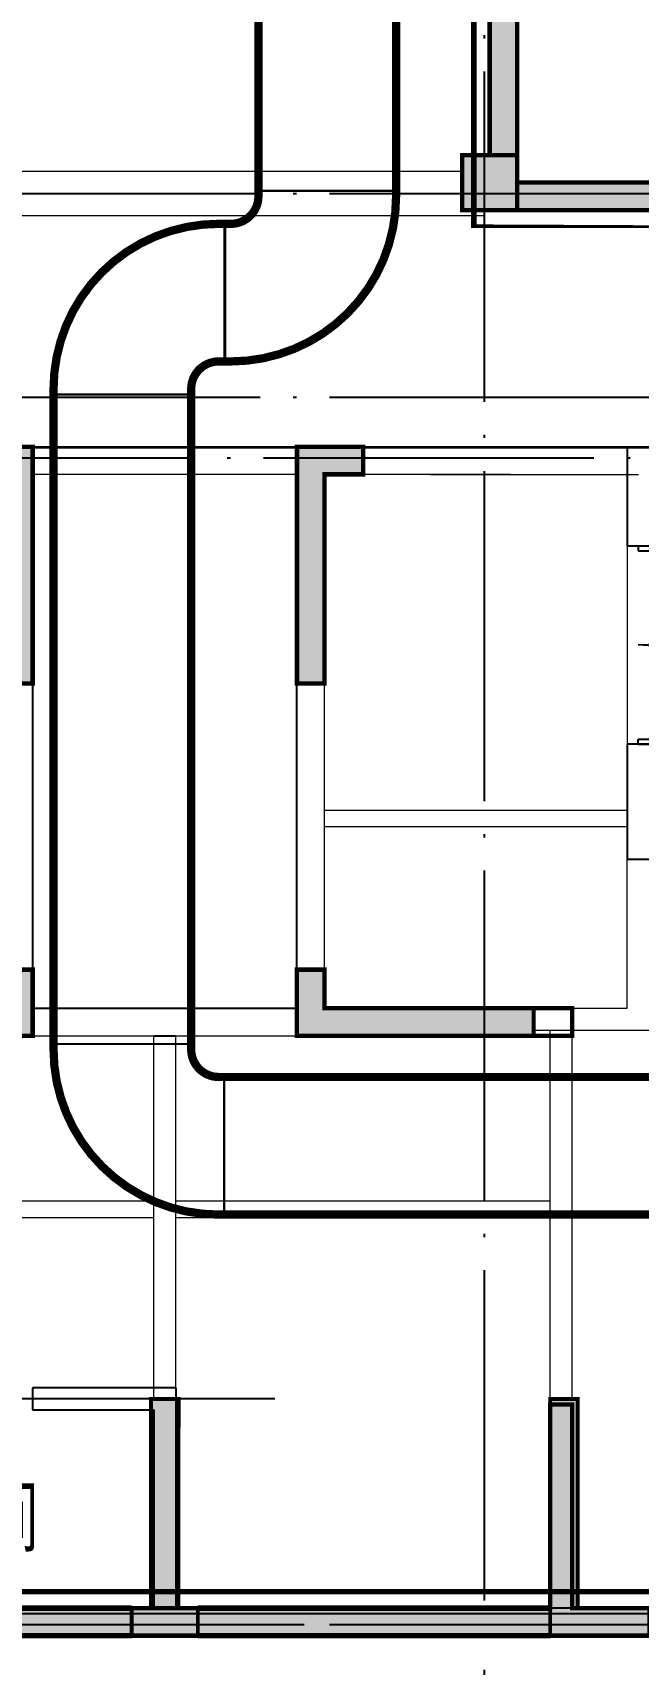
# Model space of a CAD drawing. Extents: x 290727 to 13733020, y 1731457 to 3643100.
# Drawn here: x 713962 to 719463, y 2141319 to 2156142 of the extents above; entities that cross this region are included whole.
import ezdxf

# ---------------------------------------------------------------- set-up
doc = ezdxf.new("R2010")
doc.units = 0
doc.header["$LTSCALE"] = 10
for name, pattern in [('DASH', [0.35, 0.25, -0.1]), ('DASHED', [0.75, 0.5, -0.25]), ('DOTE', [2.4200000000000004, 2, -0.2, 0.02, -0.2])]:
    doc.linetypes.add(name, pattern=pattern)
doc.layers.get('0').update_dxf_attribs({"linetype": 'CONTINUOUS'})
for name, color, linetype in [('BEAM_CON', 4, 'CONTINUOUS'), ('BEAM_CONT', 4, 'CONTINUOUS'), ('BEAM_DASH', 144, 'DASHED'), ('BEAM_SE', 144, 'DASHED'), ('COLU', 2, 'CONTINUOUS'), ('COLUMN', 9, 'CONTINUOUS'), ('DOTE', 8, 'DOTE'), ('DUCT-排烟管', 2, 'CONTINUOUS'), ('DUCT-排烟管端线', 4, 'CONTINUOUS'), ('pl', 7, 'CONTINUOUS'), ('PUB_HATCH', 8, 'CONTINUOUS'), ('WALL', 255, 'CONTINUOUS'), ('WINDOW', 4, 'CONTINUOUS'), ('作业图', 4, 'CONTINUOUS'), ('文字', 4, 'CONTINUOUS'), ('板顶标高填充', 7, 'CONTINUOUS'), ('防火分区示意线', 4, 'CONTINUOUS'), ('防火分区线', 7, 'CONTINUOUS')]:
    doc.layers.add(name, color=color, linetype=linetype)
doc.layers.add('DIM_MODI', color=6, linetype='CONTINUOUS', plot=False)
doc.layers.add('S_ConcWall', color=8, linetype='CONTINUOUS', lineweight=35)
doc.layers.get('0').off()
doc.styles.add('HNSJY', font='HNSJY-07', dxfattribs={"width": 0.8, "bigfont": 'HNSJY-HZ'})

# ---------------------------------------------------------------- blocks, each defined once
blk = doc.blocks.new('A$C55C93FC2')
at = {"layer": 'DOTE', "linetype": 'DOTE', "ltscale": 150}
for p, q in [((233134.4150152878, 76542.35001189262), (233134.4150152875, 12199.99773951061)), ((10299.4560685074, 28242.35001869965), (252290.8196143163, 28242.35001869965)), ((10299.4560685074, 26392.35001869965), (252290.8196143163, 26392.35001869965)), ((10299.4560685074, 15242.35001869965), (252290.8196143163, 15242.35001869965))]:
    blk.add_line(p, q, dxfattribs=at)
blk = doc.blocks.new('A$C682E2834')
h = blk.add_hatch(color=0)
h.dxf.hatch_style = 1
h.paths.add_polyline_path([(30400.23085716739, 7899.570863577392), (30600.24778824602, 7899.58779752336), (30600.28163841716, 7499.763246389892), (30800.28163841716, 7499.782777639892), (30800.23085716716, 7899.561097952392), (32999.96913841716, 7899.459535452392), (33000.16445091716, 7499.571840139892), (33200.16445091716, 7499.638246389892), (33200.05505534937, 7899.587791461672), (33200.00038841716, 7899.570863577392), (33200.00038841739, 8099.440454095457), (30600.23085716739, 8099.570863577392), (30400.23085716739, 8099.570863577392)])
edge = h.paths.add_edge_path(flags=16)
edge.add_line((11799.89296654239, 7900.001527639892), (11799.80312279216, 7500.223207327392))
h.paths.add_polyline_path([(9600.016013417393, 7900.001527639892), (11799.89296654239, 7900.001527639892)], flags=17)
h.paths.add_polyline_path([(21424.87343529216, 250.0015276398917), (21599.87343529216, 250.0020159211417), (21599.87343529216, 0.002015921141719446), (21174.87343529216, 0.001527639891719446), (20999.87343529216, 0.002015921141719446), (20999.87343529216, 250.0020159211417), (21174.87343529216, 250.0015276398917), (21175.03163841716, 2150.010804983642), (21425.03163841716, 2149.991273733642)])
h.paths.add_polyline_path([(42349.82460716716, 2149.023988577392), (42599.82460716716, 2149.014222952392), (42599.74648216716, 0.0005510773917194456), (42199.74648216716, 0.002015921141719446), (42199.74648216716, 250.0020159211417), (42349.74648216716, 250.0015276398917)])
h.paths.add_polyline_path([(42599.90663841716, 3549.014222952392), (42349.90663841716, 3549.025941702392), (42350.00429466716, 5450.001527639892), (42200.00038841716, 5450.001527639892), (42200.00038841716, 5700.001527639892), (42600.00038841716, 5700.001527639892)])
h.paths.add_polyline_path([(40700.23085716716, 10549.10113701489), (40700.24257591716, 10799.10113701489), (41300.23866966716, 10799.07574638989), (41300.16054466716, 8649.073793264892), (41050.16054466716, 8649.083558889892), (41050.24257591716, 10549.08648857739)])
h.paths.add_polyline_path([(39150.00038841716, 5450.001527639892), (39150.00038841716, 5700.001527639892), (41050.00038841716, 5700.001527639892), (41050.00038841716, 6099.077699514892), (41300.00038841716, 6099.077699514892), (41300.00038841716, 5450.001527639892)])
h.paths.add_polyline_path([(35100.33632591716, 12949.37848076489), (35100.34804466716, 13199.37848076489), (35400.34023216716, 13199.34918388989), (35400.23866966716, 10799.34625420239), (35800.24648216716, 10799.33160576489), (35800.22695091716, 10549.33160576489), (35150.23866966716, 10549.36383232739), (35150.34413841716, 12949.36090263989)])
h.paths.add_polyline_path([(28700.48085716716, 13199.59723076489), (28700.47695091716, 12949.59723076489), (28650.48281029216, 12949.60309013989), (28650.38124779216, 10549.60504326489), (28000.38124779216, 10549.60504326489), (28000.38124779216, 10799.60504326489), (28400.38124779216, 10799.60504326489), (28400.48281029216, 13199.60699638989)])
h.paths.add_polyline_path([(22750.16249779216, 8649.935121389892), (22500.16249779216, 8649.944887014892), (22500.23866966716, 10799.94586357739), (23100.24257591716, 10799.91754326489), (23100.23085716716, 10549.91754326489), (22750.23866966716, 10549.93414482739)])
h.paths.add_polyline_path([(24650.00234154216, 5700.001527639892), (24650.00234154216, 5450.001527639892), (22500.00234154216, 5450.001527639892), (22500.00234154216, 6049.940980764892), (22750.00234154216, 6049.940980764892), (22750.00234154216, 5700.001527639892)])
h.paths.add_polyline_path([(25699.81679466716, 250.0010393586417), (25699.81679466716, 0.001039358641719446), (24799.74648216716, 0.001039358641719446), (24799.83046654216, 2149.837953421142), (25049.83046654216, 2149.827699514892), (25049.74648216716, 250.0010393586417)])
h.paths.add_polyline_path([(32024.28945091716, 0.001039358641719446), (31299.81679466716, 0.001039358641719446), (31299.81679466716, 250.0010393586417), (31774.35976341716, 250.0010393586417), (31774.89101341716, 2149.639711233642), (32024.89101341716, 2149.569398733642), (32024.35976341716, 250.0010393586417), (32499.81679466716, 250.0010393586417), (32499.81679466716, 0.001039358641719446)])
h.paths.add_polyline_path([(29000.14491966716, 5700.001527639892), (29000.14491966716, 5500.001527639892), (28400.14296654216, 5500.001527639892), (28400.22109154216, 7249.609926077392), (28600.22109154216, 7249.600160452392), (28600.14296654216, 5700.001527639892)])
h.paths.add_polyline_path([(34800.00038841716, 5500.001527639892), (34800.00038841716, 5700.001527639892), (35200.00038841716, 5700.001527639892), (35200.00038841716, 7249.351137014892), (35400.00038841716, 7249.351137014892), (35400.00038841716, 5500.001527639892)])
h.paths.add_polyline_path([(30000.47695091716, 12949.58355888989), (30000.48085716716, 13199.58160576489), (30600.48281029216, 13199.57184013989), (30600.32656029216, 9399.568910452392), (30400.33046654216, 9399.575746389892), (30400.48671654216, 12949.57574638989)])
h.paths.add_polyline_path([(33200.18398216716, 9399.449769827392), (33400.18007591716, 9399.442933889892), (33400.34023216716, 12949.44098076489), (33800.33632591716, 12949.41949638989), (33800.34804466716, 13199.41949638989), (33200.34023216716, 13199.44879326489)])
h.paths.add_polyline_path([(38099.74648216716, 0.001039358641719446), (38099.74648216716, 250.0010393586417), (38749.74648216716, 250.0010393586417), (38749.82460716716, 2149.190980764892), (38999.82460716716, 2149.181215139892), (38999.74648216716, 0.001039358641719446)])
h.paths.add_polyline_path([(35024.86366966716, 2149.365785452392), (34774.86366966716, 2149.374574514892), (34774.93788841716, 4199.375551077392), (35024.93788841716, 4199.365785452392)])
h.paths.add_polyline_path([(29025.00234154216, 2149.648500296142), (28775.00234154216, 2149.648500296142), (28775.00234154216, 4199.648012014892), (29025.00234154216, 4199.648012014892)])
h.paths.add_polyline_path([(1900.001609120285, 10800.00152763989), (1900.001609120285, 10550.00152763989), (1550.001609120285, 10550.00152763989), (1550.001609120285, 8650.001527639892), (1300.001609120285, 8650.001527639892), (1300.001609120285, 10800.00152763989)])
h.paths.add_polyline_path([(3450.00136497966, 5700.001527639892), (3450.00136497966, 5450.001527639892), (1300.001609120285, 5450.001527639892), (1300.001609120285, 6100.001527639892), (1550.001609120285, 6100.001527639892), (1550.001609120285, 5700.001527639892)])
h.paths.add_polyline_path([(20100.00234154216, 8650.001527639892), (19850.00234154216, 8650.001527639892), (19850.00234154216, 10550.00152763989), (19500.00234154216, 10550.00152763989), (19500.00234154216, 10800.00152763989), (20100.00234154216, 10800.00152763989)])
h.paths.add_polyline_path([(13899.85097435466, 12950.00152763989), (13899.85097435466, 13200.00152763989), (14199.85488060466, 13200.00152763989), (14199.85488060466, 10800.00152763989), (14599.85585716716, 10800.00152763989), (14599.85585716716, 10550.00152763989), (13949.85488060466, 10550.00152763989), (13949.85488060466, 12950.00152763989)])
h.paths.add_polyline_path([(7499.99745872966, 13200.00152763989), (7499.99745872966, 12950.00152763989), (7450.00136497966, 12950.00152763989), (7450.00136497966, 10550.00152763989), (6800.00136497966, 10550.00152763989), (6800.00136497966, 10800.00152763989), (7200.00136497966, 10800.00152763989), (7200.00136497966, 13200.00152763989)])
h.paths.add_polyline_path([(17950.00234154216, 5450.001527639892), (17950.00234154216, 5700.001527639892), (19850.00234154216, 5700.001527639892), (19850.00234154216, 6050.001527639892), (20100.00234154216, 6050.001527639892), (20100.00234154216, 5450.001527639892)])
h.paths.add_polyline_path([(16900.00234154216, 0.001039358641719446), (16900.00234154216, 250.0010393586417), (17550.00234154216, 250.0010393586417), (17550.00234154216, 2150.001039358642), (17800.00234154216, 2150.001039358642), (17800.00234154216, 0.001039358641719446)])
h.paths.add_polyline_path([(10575.42616966716, 0.001039358641719446), (10100.00136497966, 0.001039358641719446), (10100.00136497966, 250.0010393586417), (10575.42616966716, 250.0010393586417), (10575.00136497966, 2149.975160452392), (10825.00136497966, 2150.026918264892), (10825.42616966716, 250.0010393586417), (11300.00136497966, 250.0010393586417), (11300.00136497966, 0.001039358641719446)])
h.paths.add_polyline_path([(400.0016091202851, 5700.001527639892), (400.0016091202851, 5450.001527639892), (250.0016091202851, 5450.001527639892), (250.0016091202851, 3550.001527639892), (0.001609120285138488, 3550.001527639892), (0.001609120285138488, 5700.001527639892)])
h.paths.add_polyline_path([(400.0011208390351, 250.0020159211417), (400.0018532609101, 0.002015921141719446), (0.001609120285138488, 0.0005510773917194456), (0.001609120285138488, 2150.001039358642), (250.0016091202851, 2150.001039358642), (250.0016091202851, 250.0015276398917)])
h.paths.add_polyline_path([(13599.85488060466, 5500.001527639892), (13599.85488060466, 5700.001527639892), (13999.85488060466, 5700.001527639892), (13999.85488060466, 7250.001527639892), (14199.85488060466, 7250.001527639892), (14199.85488060466, 5500.001527639892)])
h.paths.add_polyline_path([(7800.00136497966, 5700.001527639892), (7800.00136497966, 5500.001527639892), (7200.00136497966, 5500.001527639892), (7200.00136497966, 7250.001527639892), (7400.00136497966, 7250.001527639892), (7400.00136497966, 5700.001527639892)])
h.paths.add_polyline_path([(12599.85097435466, 13200.00152763989), (12599.85097435466, 12950.00152763989), (12199.85488060466, 12950.00152763989), (12199.85488060466, 9400.001527639892), (11999.85488060466, 9400.001527639892), (11999.85488060466, 13200.00152763989)])
h.paths.add_polyline_path([(9200.001364979893, 9400.001527639892), (9200.001364979893, 12950.00152763989), (8799.99745872966, 12950.00152763989), (8799.99745872966, 13200.00152763989), (9400.00136497966, 13200.00152763989), (9400.001364979893, 9400.001527639892)])
h.paths.add_polyline_path([(4500.00136497966, 250.0010393586417), (4500.00136497966, 0.001039358641719446), (3600.00136497966, 0.001039358641719446), (3600.00136497966, 2150.001039358642), (3850.00136497966, 2150.001039358642), (3850.00136497966, 250.0010393586417)])
h.paths.add_polyline_path([(7825.00136497966, 2150.001039358642), (7575.00136497966, 2150.001039358642), (7575.00136497966, 4200.001527639892), (7825.00136497966, 4200.001527639892)])
h.paths.add_polyline_path([(13824.85683372966, 2150.001039358642), (13574.85683372966, 2150.001039358642), (13574.85683372966, 4200.001527639892), (13824.85683372966, 4200.001527639892)])
edge = h.paths.add_edge_path()
edge.add_line((11999.78554466739, 8100.001527639892), (12199.78554466739, 8100.001527639892))
edge.add_line((12199.78554466739, 8100.001527639892), (12199.78554466739, 7900.001527639892))
edge.add_line((12199.78554466739, 7900.001527639892), (11999.76861358853, 7900.01846158586))
edge.add_line((9400.016013417393, 8100.001527639892), (9200.016013417393, 8100.001527639892))
edge.add_line((9200.016013417393, 8100.001527639892), (9200.016013417393, 7900.001527639892))
edge.add_line((9200.016013417393, 7900.001527639892), (9400.032944496023, 7900.01846158586))
edge.add_line((9400.011129499879, 7900.018459738931), (9400.00136497966, 7500.188051077392))
edge.add_line((9400.00136497966, 7500.188051077392), (9600.00136497966, 7500.182191702392))
edge.add_line((9600.00136497966, 7500.182191702392), (9600.016013417393, 7900.001527639892))
edge.add_line((11999.87831810489, 8100.001527639892), (9400.016013417393, 8100.001527639892))
edge.add_line((11799.80312279216, 7500.223207327392), (11999.80312279239, 7500.193910452392))
edge.add_line((11999.80312279239, 7500.193910452392), (11999.76861358853, 7900.01846158586))
at = {"layer": 'S_ConcWall', "color": 0, "lineweight": 35, "ltscale": 0.9999999776482582}
for p, q in [((19500.00234154216, 10800.00152763989), (20100.00234154216, 10800.00152763989)), ((20100.00234154216, 10800.00152763989), (20100.00234154216, 8650.001527639892)), ((22500.16249779216, 8649.944887014892), (22500.23866966716, 10799.94586357739)), ((22500.23866966716, 10799.94586357739), (23100.24257591716, 10799.91754326489)), ((23100.24257591716, 10799.91754326489), (23100.23085716716, 10549.91754326489)), ((22750.23866966716, 10549.93414482739), (22750.16249779216, 8649.935121389892)), ((23100.23085716716, 10549.91754326489), (22750.23866966716, 10549.93414482739)), ((20100.00234154216, 8650.001527639892), (19850.00234154216, 8650.001527639892)), ((22750.16249779216, 8649.935121389892), (22500.16249779216, 8649.944887014892)), ((19850.00234154216, 6050.001527639892), (20100.00234154216, 6050.001527639892)), ((20100.00234154216, 6050.001527639892), (20100.00234154216, 5450.001527639892)), ((22500.00234154216, 5450.001527639892), (22500.00234154216, 6049.940980764892)), ((22500.00234154216, 6049.940980764892), (22750.00234154216, 6049.940980764892)), ((22750.00234154216, 6049.940980764892), (22750.00234154216, 5700.001527639892)), ((22750.00234154216, 5700.001527639892), (24650.00234154216, 5700.001527639892)), ((24650.00234154216, 5700.001527639892), (24650.00234154216, 5450.001527639892)), ((20100.00234154216, 5450.001527639892), (17950.00234154216, 5450.001527639892)), ((24650.00234154216, 5450.001527639892), (22500.00234154216, 5450.001527639892)), ((21174.87343529216, 250.0015276398917), (21175.03163841716, 2150.010804983642)), ((21175.03163841716, 2150.010804983642), (21425.03163841716, 2149.991273733642)), ((21425.03163841716, 2149.991273733642), (21424.87343529216, 250.0015276398917)), ((24799.74648216716, 0.001039358641719446), (24799.83046654216, 2149.837953421142)), ((24799.83046654216, 2149.837953421142), (25049.83046654216, 2149.827699514892)), ((25049.83046654216, 2149.827699514892), (25049.74648216716, 250.0010393586417)), ((20999.87343529216, 0.002015921141719446), (20999.87343529216, 250.0020159211417)), ((20999.87343529216, 250.0020159211417), (21174.87343529216, 250.0015276398917)), ((21424.87343529216, 250.0015276398917), (21599.87343529216, 250.0020159211417)), ((21599.87343529216, 250.0020159211417), (21599.87343529216, 0.002015921141719446)), ((25049.74648216716, 250.0010393586417), (25699.81679466716, 250.0010393586417)), ((21174.87343529216, 0.001527639891719446), (20999.87343529216, 0.002015921141719446)), ((21599.87343529216, 0.002015921141719446), (21174.87343529216, 0.001527639891719446)), ((25699.81679466716, 0.001039358641719446), (24799.74648216716, 0.001039358641719446))]:
    blk.add_line(p, q, dxfattribs=at)
blk = doc.blocks.new('$DorLib2D$00000002')
for p, q in [((-0.5, -1e-16), (-0.5000000000000007, 0.4875)), ((-0.4750000000000007, 0.4875), (-0.5000000000000007, 0.4875)), ((-0.475, 0), (-0.4750000000000007, 0.4875)), ((0.475, 0), (0.4750000000000007, 0.4875)), ((0.4750000000000007, 0.4875), (0.5000000000000007, 0.4875)), ((0.5, -1e-16), (0.5000000000000007, 0.4875)), ((-0.5, -1e-16), (-0.475, 0)), ((0.5, -1e-16), (0.475, 0))]:
    blk.add_line(p, q)
at = {"lineweight": 13}
for centre, start, end in [((-0.4875, 0), 0, 88.53071641864632), ((0.4875, 0), 91.46928358135372, 180)]:
    blk.add_arc(centre, 0.4875, start, end, dxfattribs=at)
blk = doc.blocks.new('_FZH')
blk.add_lwpolyline([(-0.5, -0.5), (0.5, -0.5), (0.5, 0.5), (-0.5, 0.5)], close=True)
at = {"layer": 'PUB_HATCH'}
blk.add_solid([(-0.5, -0.5), (0.5, -0.5), (-0.5, 0.5), (0.5, 0.5)], dxfattribs=at)
blk = doc.blocks.new('车库建筑作业图')
at = {"layer": 'PUB_HATCH', "linetype": 'Continuous'}
for points in [[(718362.6559368084, 2157979.767726208), (718112.6559368129, 2157979.767726208), (718112.6559368261, 2155029.874026286), (718362.6419699918, 2155029.874026286), (718362.6419699917, 2154779.77235037), (718362.6559367873, 2154779.786317166)], [(718362.6419699918, 2154779.77235037), (718362.6419699918, 2154529.874026286), (718112.743645912, 2154529.874026286), (718112.6559368283, 2154529.786317203), (724362.3761730592, 2154529.786317192), (724345.7095063734, 2154696.452983628), (724212.376173013, 2154779.786317159), (718362.6559367873, 2154779.786317166)], [(718112.743645912, 2154529.874026286), (718112.6559368283, 2154529.874026286), (718112.6559368283, 2154529.786317203)], [(715162.3761730698, 2141579.786317204), (715162.3761730691, 2141829.786317204), (711562.3761730464, 2141829.786317194), (711562.3761730471, 2141579.786317194)], [(731262.7215448103, 2141579.7863172), (731262.7215448103, 2141829.7863172), (715162.3761730696, 2141829.786317204), (715162.3761730696, 2141579.786317204)]]:
    blk.add_hatch(color=256, dxfattribs=at).paths.add_polyline_path(points)
at = {"layer": 'DIM_MODI', "linetype": 'Continuous'}
for p, q in [((718362.6559368302, 2171306.967201795), (718362.6559367873, 2154779.133973392)), ((718362.6559367873, 2154779.133973392), (724212.376173013, 2154779.790736805)), ((737512.3762977369, 2141579.786317138), (692812.5270728332, 2141579.785340612))]:
    blk.add_line(p, q, dxfattribs=at)
at = {"layer": 'DOTE', "ltscale": 150}
for p, q in [((694278.6319496026, 2152279.786317199), (737690.9445045227, 2152279.786317199)), ((691646.6710198773, 2141679.786317199), (738998.771614287, 2141679.786317199))]:
    blk.add_line(p, q, dxfattribs=at)
at = {"layer": 'DOTE', "linetype": 'Continuous', "ltscale": 150}
blk.add_line((716162.3761730957, 2143729.786317206), (710562.3761730957, 2143729.786317206), dxfattribs=at)
at = {"layer": 'WALL', "linetype": 'Continuous'}
for p, q in [((718112.6559368231, 2155029.874025879), (718112.6559367989, 2157979.767726074)), ((718362.6559367873, 2154779.786317166), (718362.6559367875, 2157979.767726074)), ((718362.6559367873, 2154779.786317166), (724212.376173013, 2154779.786317159)), ((718112.6559368283, 2154529.786317203), (718112.6559368252, 2154529.874026367)), ((718112.6559368283, 2154529.786317203), (724362.3761730592, 2154529.786317192)), ((719362.3761730777, 2152379.783751387), (722512.8961088933, 2152379.864589265)), ((719362.3761730777, 2152379.783751387), (719362.3761730787, 2151479.790736694)), ((719362.3761730787, 2151479.790736694), (719562.3761730323, 2151479.790736694)), ((719562.3761730323, 2149679.790736694), (719362.3761730787, 2149679.790736694)), ((719362.3761730787, 2149679.790736694), (719362.3761730776, 2148629.786317209)), ((722262.376173016, 2148629.786317183), (719362.3761730776, 2148629.786317209)), ((715262.3761730953, 2143829.786317206), (713962.3761730957, 2143829.786317228)), ((713962.3761730957, 2143829.786317228), (713962.3761730957, 2143629.786317234)), ((715262.3761730953, 2143829.786317206), (715262.3761730957, 2141829.786317207)), ((713962.3761730957, 2143629.786317234), (715062.3761730958, 2143629.786317206)), ((715062.3761730958, 2143629.786317206), (715062.3761730962, 2141829.786317196)), ((715162.3761730691, 2141829.786317204), (711562.3761730464, 2141829.786317194)), ((731262.7215448103, 2141829.7863172), (715162.3761730696, 2141829.786317204)), ((715162.3761730698, 2141579.786317204), (711562.3761730471, 2141579.786317194)), ((731262.7215448103, 2141579.7863172), (715162.3761730696, 2141579.786317204))]:
    blk.add_line(p, q, dxfattribs=at)
at = {"layer": 'WALL'}
for p, q in [((693962.3761730726, 2141779.790736815), (736362.3761730726, 2141779.790736815)), ((693962.3761730726, 2141579.790736815), (736362.3761730726, 2141579.790736815))]:
    blk.add_line(p, q, dxfattribs=at)
at = {"layer": '防火分区示意线', "linetype": 'DASH', "ltscale": 300, "const_width": 50}
blk.add_lwpolyline([(693218.8163086402, 2141979.785488359), (737068.6654088806, 2141979.786447389), (737068.6654088806, 2146879.786456148), (734768.6654088786, 2146879.786456209), (734768.6654088786, 2151979.804187225), (728868.8763320051, 2151980.053852474), (728868.977855676, 2155429.790875652), (724735.8162818985, 2155429.790875647), (724735.8162819011, 2154379.827110033), (717968.9451725932, 2154379.097874883), (717968.9451726403, 2172479.787244214), (707018.9453662757, 2172479.787244226), (704382.2892358059, 2172479.787244233), (700818.8073209634, 2172479.787244258), (700818.8073210055, 2171579.787244227), (698668.8073209748, 2171579.787244237), (698668.8073209695, 2157679.787260593), (695641.2892358119, 2157679.787260554), (695568.6654088564, 2157679.787260544), (695568.6654088632, 2146879.786456267), (693218.8163086403, 2146879.786456267)], close=True, dxfattribs=at)
at = {"layer": '防火分区线', "linetype": 'Continuous', "flags": 128}
blk.add_lwpolyline([(692812.5270728332, 2141579.785340612), (737512.3761730735, 2141579.786317138), (737512.3761730735, 2147279.786317138), (735162.3761730716, 2147279.786317199), (735162.3761730716, 2152379.787121522), (729262.5988676308, 2152380.036786273), (729262.7003917999, 2155829.790736655), (724212.3761730104, 2155829.786719175), (724212.376173013, 2154779.786719335), (718362.6559367873, 2154779.133973392), (718362.6559368343, 2172879.787105215), (707012.6561304692, 2172879.787105227), (704376, 2172879.787105235), (700412.5180851376, 2172879.787105262), (700412.5180851797, 2171979.787105231), (698262.5180851679, 2171979.78710524), (698262.5180851626, 2158079.787121589), (695634.9999999998, 2158079.787121555), (695362.3761731305, 2158079.787121519), (695162.3761730491, 2158079.787121582), (695162.376173056, 2147279.786317268), (692812.5270728333, 2147279.786317268)], close=True, dxfattribs=at)
at = {"color": 8}
blk.add_blockref('A$C682E2834', (693862.4832065086, 2141579.789208303), dxfattribs=at)
at = {"layer": 'COLUMN', "linetype": 'Continuous', "xscale": 500, "yscale": 500, "zscale": 500, "rotation": 270}
blk.add_blockref('_FZH', (718112.6419699918, 2154779.874026286), dxfattribs=at)
at = {"layer": 'WINDOW', "linetype": 'Continuous', "xscale": -1800, "yscale": 1800, "zscale": 1800, "rotation": 270}
blk.add_blockref('$DorLib2D$00000002', (719462.376173073, 2150579.790736867), dxfattribs=at)
at = {"layer": '文字', "linetype": 'Continuous'}
blk.add_blockref('A$C55C93FC2', (484928.2411151752, 2126437.437102827), dxfattribs=at)
at = {"layer": '文字', "linetype": 'Continuous', "style": 'HNSJY', "width": 0.8}
blk.add_text('配电间', height=599.9999999999998, dxfattribs=at).set_placement((712647, 2142340))
blk = doc.blocks.new('11-l')
at = {"color": 0, "const_width": 50}
for points in [[(1009104.854593996, -806442.3397790593), (1005904.863686028, -806442.2234559644)], [(1012904.725687746, -806442.3397790593), (1009704.734779778, -806442.2234559644)], [(1005904.854594136, -806692.3369239478), (1009104.854593996, -806692.3369239478)], [(1009704.725687886, -806692.3369239478), (1012904.725687746, -806692.3369239478)]]:
    blk.add_lwpolyline(points, dxfattribs=at)
at = {"layer": 'BEAM_CON', "color": 0, "lineweight": 18, "ltscale": 0.9999999776482582}
for p, q in [((1011205.094828511, -795891.8391850045), (1012905.237406636, -795891.9173100045)), ((1012905.239359761, -795891.9173100045), (1013705.096781636, -795891.9622318795)), ((1008204.854594136, -800641.7552006295), (1008204.854594136, -798041.7552006295)), ((1010604.854594136, -800641.8157475045), (1010605.014750386, -798041.8118412545)), ((1010854.931591739, -799341.8281997559), (1013604.956156636, -799341.707349067)), ((1010854.956156636, -799341.830395942), (1013604.932563512, -799341.7095473694)), ((1008204.854594136, -800991.7552006295), (1010604.854594136, -800991.7552006295)), ((1012754.854594136, -800991.7552006295), (1013604.854594136, -800991.7552006295)), ((1005904.854594136, -802741.7593510201), (1009255.118266011, -802741.7593510201)), ((1005904.883891011, -802741.7593510201), (1009305.118266011, -802741.7593510201)), ((1009505.118266011, -802741.7593510201), (1012904.799906636, -802741.7593510201)), ((1009505.139572775, -802741.7593510201), (1012854.799906636, -802741.7593510201)), ((1005904.854594136, -806691.7547123482), (1009104.725687886, -806691.7547123482)), ((1009704.725687886, -806691.7547123482), (1012904.598734761, -806691.7547123482))]:
    blk.add_line(p, q, dxfattribs=at)
at = {"layer": 'BEAM_SE', "color": 0, "lineweight": 18, "ltscale": 0.9999999776482582}
for p, q in [((1011205.094828511, -796141.8391850045), (1012905.225687886, -796141.9173100045)), ((1012905.225687886, -796141.9173100045), (1013705.083109761, -796141.9622318795)), ((1013604.854594136, -800991.7552006295), (1013605.090922261, -796141.9563725045)), ((1010854.854594136, -800641.8157475045), (1010855.014750386, -798041.8216068795)), ((1010854.956156636, -799191.830395942), (1013604.939872932, -799191.7095470482)), ((1012754.854594136, -801191.7552006295), (1013704.854594136, -801191.7552006295)), ((1012904.682719136, -804541.9187748482), (1012904.854594136, -801191.7552006295)), ((1013104.682719136, -804541.9270756295), (1013104.854594136, -801191.7552006295)), ((1013704.854594136, -801191.7552006295), (1016504.995219136, -801191.7552006295)), ((1008204.854594136, -801241.7552006295), (1010604.854594136, -801241.7552006295)), ((1009304.883891011, -804541.7478764107), (1009305.352641011, -801241.7552006295)), ((1009504.883891011, -804541.7635014107), (1009505.352641015, -801241.7552006295)), ((1005904.883891011, -802891.7593510201), (1009305.118266011, -802891.7593510201)), ((1009505.118266013, -802891.7593510201), (1012904.799906638, -802891.7593510201)), ((1005904.854594136, -806441.7547123482), (1009104.725687886, -806441.7547123482)), ((1009704.725687886, -806441.7547123482), (1012904.598734761, -806441.7547123482))]:
    blk.add_line(p, q, dxfattribs=at)
at = {"layer": 'S_ConcWall', "color": 0, "lineweight": 35, "ltscale": 0.9999999776482582, "const_width": 35}
for points in [[(1007954.854594136, -798041.7552006295), (1007954.854594136, -796141.7552006295), (1007604.854594136, -796141.7552006295), (1007604.854594136, -795891.7552006295), (1008204.854594136, -795891.7552006295), (1008204.854594136, -798041.7552006295)], [(1010605.014750386, -798041.8118412545), (1010605.090922261, -795891.810864692), (1011205.094828511, -795891.8391850045), (1011205.083109761, -796141.8391850045), (1010855.090922261, -796141.822583442), (1010855.014750386, -798041.8216068795)], [(1006054.854594136, -800991.7552006295), (1007954.854594136, -800991.7552006295), (1007954.854594136, -800641.7552006295), (1008204.854594136, -800641.7552006295), (1008204.854594136, -801241.7552006295), (1006054.854594136, -801241.7552006295)], [(1012754.854594136, -801241.7552006295), (1010604.854594136, -801241.7552006295), (1010604.854594136, -800641.8157475045), (1010854.854594136, -800641.8157475045), (1010854.854594136, -800991.7552006295), (1012754.854594136, -800991.7552006295)], [(1009704.725687886, -806441.7547123482), (1009704.725687886, -806691.7547123482), (1009279.725687886, -806691.7552006295), (1009104.725687886, -806691.7547123482), (1009104.725687886, -806441.7547123482), (1009279.725687886, -806441.7552006295), (1009279.883891011, -804541.7459232857), (1009529.883891011, -804541.7654545357), (1009529.725687886, -806441.7552006295)], [(1013804.669047261, -806691.7556889107), (1012904.598734761, -806691.7556889107), (1012904.682719136, -804541.9187748482), (1013154.682719136, -804541.9290287545), (1013154.598734761, -806441.7556889107), (1013804.669047261, -806441.7556889107)]]:
    blk.add_lwpolyline(points, close=True, dxfattribs=at)
blk = doc.blocks.new('A$C7FBF512A')
at = {"layer": 'DUCT-排烟管', "color": 0, "linetype": 'Continuous', "const_width": 75}
for points in [[(210439.0583658942, -98792.8575923848), (210439.0583658942, -111723.7042035842)], [(211689.0583658942, -111723.7042035842), (211689.0583658942, -98792.8575923848)], [(210439.0583658942, -111773.9042035844), (210439.0583658942, -111723.9042035844)], [(211689.0583658942, -111723.9042035844), (211689.0583658942, -111773.9042035844)], [(210128.4916303232, -112023.9042035844), (210078.4916303232, -112023.9042035844)], [(210138.8583658943, -112023.9042035844), (210128.6916303232, -112023.9042035844)], [(210139.0583658942, -112023.9042035844), (210189.0583658942, -112023.9042035844)], [(210078.4916303232, -113273.9042035844), (210128.4916303232, -113273.9042035844)], [(210128.6916303232, -113273.9042035844), (210138.8583658943, -113273.9042035844)], [(210189.0583658942, -113273.9042035844), (210139.0583658942, -113273.9042035844)], [(208578.4916303232, -113523.9042035844), (208578.4916303232, -113573.9042035844)], [(208578.4916303232, -113574.1042035846), (208578.4916303232, -119474.2053770898)], [(209828.4916303232, -113573.9042035844), (209828.4916303232, -113523.9042035844)], [(209828.4916303232, -119474.2053770898), (209828.4916303232, -113574.1042035846)], [(208578.4916303232, -119474.40537709), (208578.4916303232, -119524.40537709)], [(209828.4916303232, -119524.40537709), (209828.4916303232, -119474.40537709)], [(210128.4916303232, -119774.40537709), (210078.4916303232, -119774.40537709)], [(216552.9658441842, -119774.40537709), (210128.6916303232, -119774.40537709)], [(210078.4916303232, -121024.40537709), (210128.4916303232, -121024.40537709)], [(210128.6916303232, -121024.40537709), (216552.9658441842, -121024.40537709)]]:
    blk.add_lwpolyline(points, dxfattribs=at)
at = {"layer": 'DUCT-排烟管', "color": 0, "linetype": 'Continuous', "extrusion": (0, 0, -1), "const_width": 75}
for points in [[(-211689.0583658942, -111773.9042035844, 0.4142135623730721), (-210189.0583658942, -113273.9042035844)], [(-210439.0583658942, -111773.9042035844, 0.4142135623725495), (-210189.0583658942, -112023.904203584)]]:
    blk.add_lwpolyline(points, format="xyb", dxfattribs=at)
at = {"layer": 'DUCT-排烟管', "color": 0, "linetype": 'Continuous', "const_width": 75}
for points in [[(210078.4916303232, -112023.9042035844, 0.4142135623730723), (208578.4916303233, -113523.9042035844)], [(210078.4916303232, -113273.9042035844, 0.4142135623725495), (209828.4916303228, -113523.9042035844)], [(208578.4916303232, -119524.40537709, 0.4142135623730721), (210078.4916303232, -121024.40537709)], [(209828.4916303232, -119524.40537709, 0.4142135623725495), (210078.4916303232, -119774.4053770895)]]:
    blk.add_lwpolyline(points, format="xyb", dxfattribs=at)
at = {"layer": 'DUCT-排烟管端线', "color": 0, "linetype": 'Continuous'}
for p, q in [((210439.0583658942, -111723.7042035842), (211689.0583658942, -111723.7042035842)), ((211689.0583658942, -111723.9042035844), (210439.0583658942, -111723.9042035844)), ((210128.4916303232, -112023.9042035844), (210128.4916303232, -113273.9042035844)), ((210128.6916303232, -112023.9042035844), (210128.6916303232, -113273.9042035844)), ((210138.8583658943, -113273.9042035844), (210138.8583658943, -112023.9042035844)), ((210139.0583658942, -113273.9042035844), (210139.0583658942, -112023.9042035844)), ((208578.4916303232, -113573.9042035844), (209828.4916303232, -113573.9042035844)), ((209828.4916303232, -113574.1042035846), (208578.4916303232, -113574.1042035846)), ((208578.4916303232, -119474.2053770898), (209828.4916303232, -119474.2053770898)), ((208578.4916303232, -119474.40537709), (209828.4916303232, -119474.40537709)), ((210128.4916303232, -121024.40537709), (210128.4916303232, -119774.40537709)), ((210128.6916303232, -119774.40537709), (210128.6916303232, -121024.40537709))]:
    blk.add_line(p, q, dxfattribs=at)
blk = doc.blocks.new('梁图-10.22')
at = {"color": 0}
blk.add_lwpolyline([(-1417923.729177306, 185807.9555288986), (-1373224.104177306, 185797.6388070928), (-1373224.104177306, 191499.1884500957), (-1375573.933309835, 191499.1884500487), (-1375573.717527293, 196598.2626669998), (-1381473.759744807, 196598.5331765986), (-1381473.759744807, 198998.5251202318), (-1388473.515603023, 198998.8213336174), (-1388473.617166684, 196598.7919656611), (-1402674.143533869, 196599.1884500361), (-1402674.143533869, 198999.1884500124), (-1409673.997049496, 198999.1884500124), (-1409673.997049496, 196599.1884500366), (-1415574.096579487, 196599.1884500356), (-1415574.096579718, 191500.840608621), (-1417923.729177306, 191500.8406086792), (-1417923.729177306, 185807.9555288986)], dxfattribs=at)
at = {"layer": 'BEAM_CONT', "color": 0, "lineweight": 18}
blk.add_line((-1392874.041677306, 199107.9473443092), (-1399024.00000345, 199107.9473443092), dxfattribs=at)
at = {"layer": 'BEAM_DASH', "color": 0, "lineweight": 18}
for p, q in [((-1399274.041677306, 198707.9473443027), (-1392674.041677306, 198707.9473443027)), ((-1394373.663628499, 196607.8911541244), (-1396773.916677306, 196607.9488469674)), ((-1391273.661677305, 196607.7403129288), (-1393773.661677305, 196607.8653129288)), ((-1396773.916677306, 196357.948846899), (-1394373.67125045, 196357.891154239)), ((-1393773.674177306, 196357.865313245), (-1391273.699177305, 196357.7403144948))]:
    blk.add_line(p, q, dxfattribs=at)
at = {"layer": 'COLU', "color": 0, "const_width": 40}
blk.add_lwpolyline([(-1392374.041677306, 199257.9473442999), (-1392874.041677306, 199257.9473442999), (-1392874.041677306, 198757.9473443027), (-1392374.041677306, 198757.9473443027)], close=True, dxfattribs=at)
at = {"layer": 'WALL', "color": 0, "const_width": 40}
for points in [[(-1392624.215972821, 202207.8965630205), (-1392624.060163415, 199257.9473443078)], [(-1392374.060163068, 199257.9473443404), (-1392374.215972473, 202207.8965630573)], [(-1373224.104177306, 185807.9555289573), (-1373224.104177306, 191507.9512506425), (-1375573.91177434, 191507.9512506425), (-1375573.661774582, 196607.0244275462), (-1381473.664073216, 196607.298502719), (-1381473.601573227, 199007.2981255469), (-1392374.041677306, 199007.9473443092)], [(-1386273.424489903, 198757.5170986671), (-1383673.609385545, 198757.4010277204), (-1383673.732649466, 195207.4000353767), (-1383473.732649588, 195207.3930909322), (-1383473.609385743, 198757.3918756316), (-1381723.608083424, 198757.3098443206), (-1381723.670583439, 196357.3092786279), (-1375823.674031392, 196357.0367976362), (-1375823.911774638, 191507.9512506356), (-1377973.916677306, 191507.9512506356), (-1377973.916677306, 191257.951250637), (-1374523.911609823, 191257.9512506365), (-1374524.15383539, 186057.951250697), (-1377874.162102275, 186057.951250697), (-1377874.104177353, 187957.1357006873), (-1378074.104177259, 187957.1418006662), (-1378074.162102368, 186057.951250697), (-1384874.563007001, 186057.951250697), (-1384874.041681072, 187957.5253688195), (-1385074.04167354, 187957.580257534), (-1385074.563014534, 186057.951250697), (-1391874.161989373, 186057.951250697), (-1391874.104177355, 187907.7840629206), (-1392074.104177258, 187907.7903134334), (-1392074.16198947, 186057.951250697), (-1399073.916677306, 186057.951250697), (-1399073.916677306, 187907.951250677), (-1399273.916677306, 187907.951250677), (-1399273.916677306, 186057.951250697), (-1406073.511187224, 186057.951250697), (-1406073.916679582, 187957.9725921396), (-1406273.916675028, 187957.9299092139), (-1406273.511191778, 186057.951250697), (-1413073.916677306, 186057.951250697), (-1413073.916677306, 187957.951250677), (-1413273.916677306, 187957.951250677), (-1413273.916677306, 186057.951250697), (-1416623.919245776, 186057.951250697), (-1416623.921744789, 191257.9512506365), (-1413073.916677306, 191257.951250637), (-1413073.916677306, 191507.9512506356), (-1415323.916677306, 191507.9512506356), (-1415324.322161884, 196357.9485154273), (-1414973.915506455, 196357.9512505857), (-1414973.917457873, 196607.9512505722), (-1415324.354177306, 196607.9485151786), (-1415324.354177306, 198657.9473443036)], [(-1392374.041677306, 198757.9473442798), (-1388474.354177306, 198757.9473442798), (-1388474.354177306, 196607.8514882475)], [(-1417923.729177306, 191507.9512504949), (-1417923.729177306, 185807.9555288986), (-1373224.104177306, 185807.9555288102)]]:
    blk.add_lwpolyline(points, dxfattribs=at)
for points in [[(-1396773.916677306, 194457.9512505536), (-1396773.916677306, 196607.9512505322), (-1397373.916677306, 196607.9512505322), (-1397373.916677306, 196357.9512505373), (-1397023.916677306, 196357.9512505373), (-1397023.916677306, 194457.9512505536)], [(-1394123.729177375, 194457.884177383), (-1394123.671250622, 196357.8817193368), (-1393773.673708557, 196357.8653132021), (-1393773.661989807, 196607.8653129223), (-1394373.663628428, 196607.8934379993), (-1394373.72917726, 194457.8917993344)], [(-1396773.916677306, 191257.9512505592), (-1396773.916677306, 191857.9512505555), (-1397023.916677306, 191857.9512505555), (-1397023.916677306, 191507.9512505569), (-1399273.916677306, 191507.9512505569), (-1399273.916677306, 191257.9512505592)], [(-1394123.916677306, 191507.9512505578), (-1394123.916677306, 191857.8887505569), (-1394373.916677306, 191857.8887505569), (-1394373.916677306, 191257.9512505592), (-1391873.9247125, 191257.9512505592), (-1391873.9247125, 191507.9512505578)]]:
    blk.add_lwpolyline(points, close=True, dxfattribs=at)
at = {"layer": '板顶标高填充', "color": 0, "linetype": 'Continuous', "flags": 128}
blk.add_lwpolyline([(-1415574.358638475, 202307.9010291207), (-1415574.358638475, 196607.9572677203), (-1409674.366092016, 196607.9578678985), (-1409674.353403189, 199007.9558842648), (-1402674.366092032, 199007.9558842778), (-1402674.341701758, 196607.9529138482), (-1396774.372617102, 196607.9529090677), (-1396774.365359594, 191507.9558843481), (-1394374.366092016, 191507.9559608847), (-1394374.366092019, 196607.8979828651), (-1388473.988168803, 196607.5607833453), (-1388473.886607545, 199007.5333850849), (-1392374.086328241, 199007.303540457), (-1392374.086328326, 217107.956672085), (-1406024.085691125, 217105.4941658927), (-1406024.519101477, 219007.9498570692), (-1412574.224179859, 219007.9498570692), (-1412574.223027343, 202307.9566885442), (-1415574.358638475, 202307.9010291207)], dxfattribs=at)

msp = doc.modelspace()

# ---------------------------------------------------------------- linework, layer by layer
at = {"layer": 'pl', "color": 0, "linetype": 'ByBlock', "elevation": 0.06972600404142981}
msp.add_lwpolyline([(715062.9829215184, 2147029.816423318), (715262.9829174873, 2147029.788014299)], dxfattribs=at)

# ---------------------------------------------------------------- block references
at = {"layer": 'pl', "color": 8, "linetype": 'ByBlock'}
msp.add_blockref('11-l', (-294242.3697194923, 2948271.571623947, 0.06972600404142981), dxfattribs=at)
at = {"layer": '作业图', "color": 8, "linetype": 'ByBlock', "extrusion": (8.375082255434633e-20, 6.906956049514209e-07, 0.9999999999997616)}
msp.add_blockref('梁图-10.22', (2110736.317229423, 1955771.835862295, -0.471097132047975), dxfattribs=at)
at = {"layer": '作业图', "linetype": 'Continuous'}
msp.add_blockref('车库建筑作业图', (0, 0), dxfattribs=at)
at = {"layer": '文字', "color": 8}
msp.add_blockref('A$C7FBF512A', (505573.5976677537, 2266429.196113881), dxfattribs=at)

doc.saveas('drawing.dxf')
